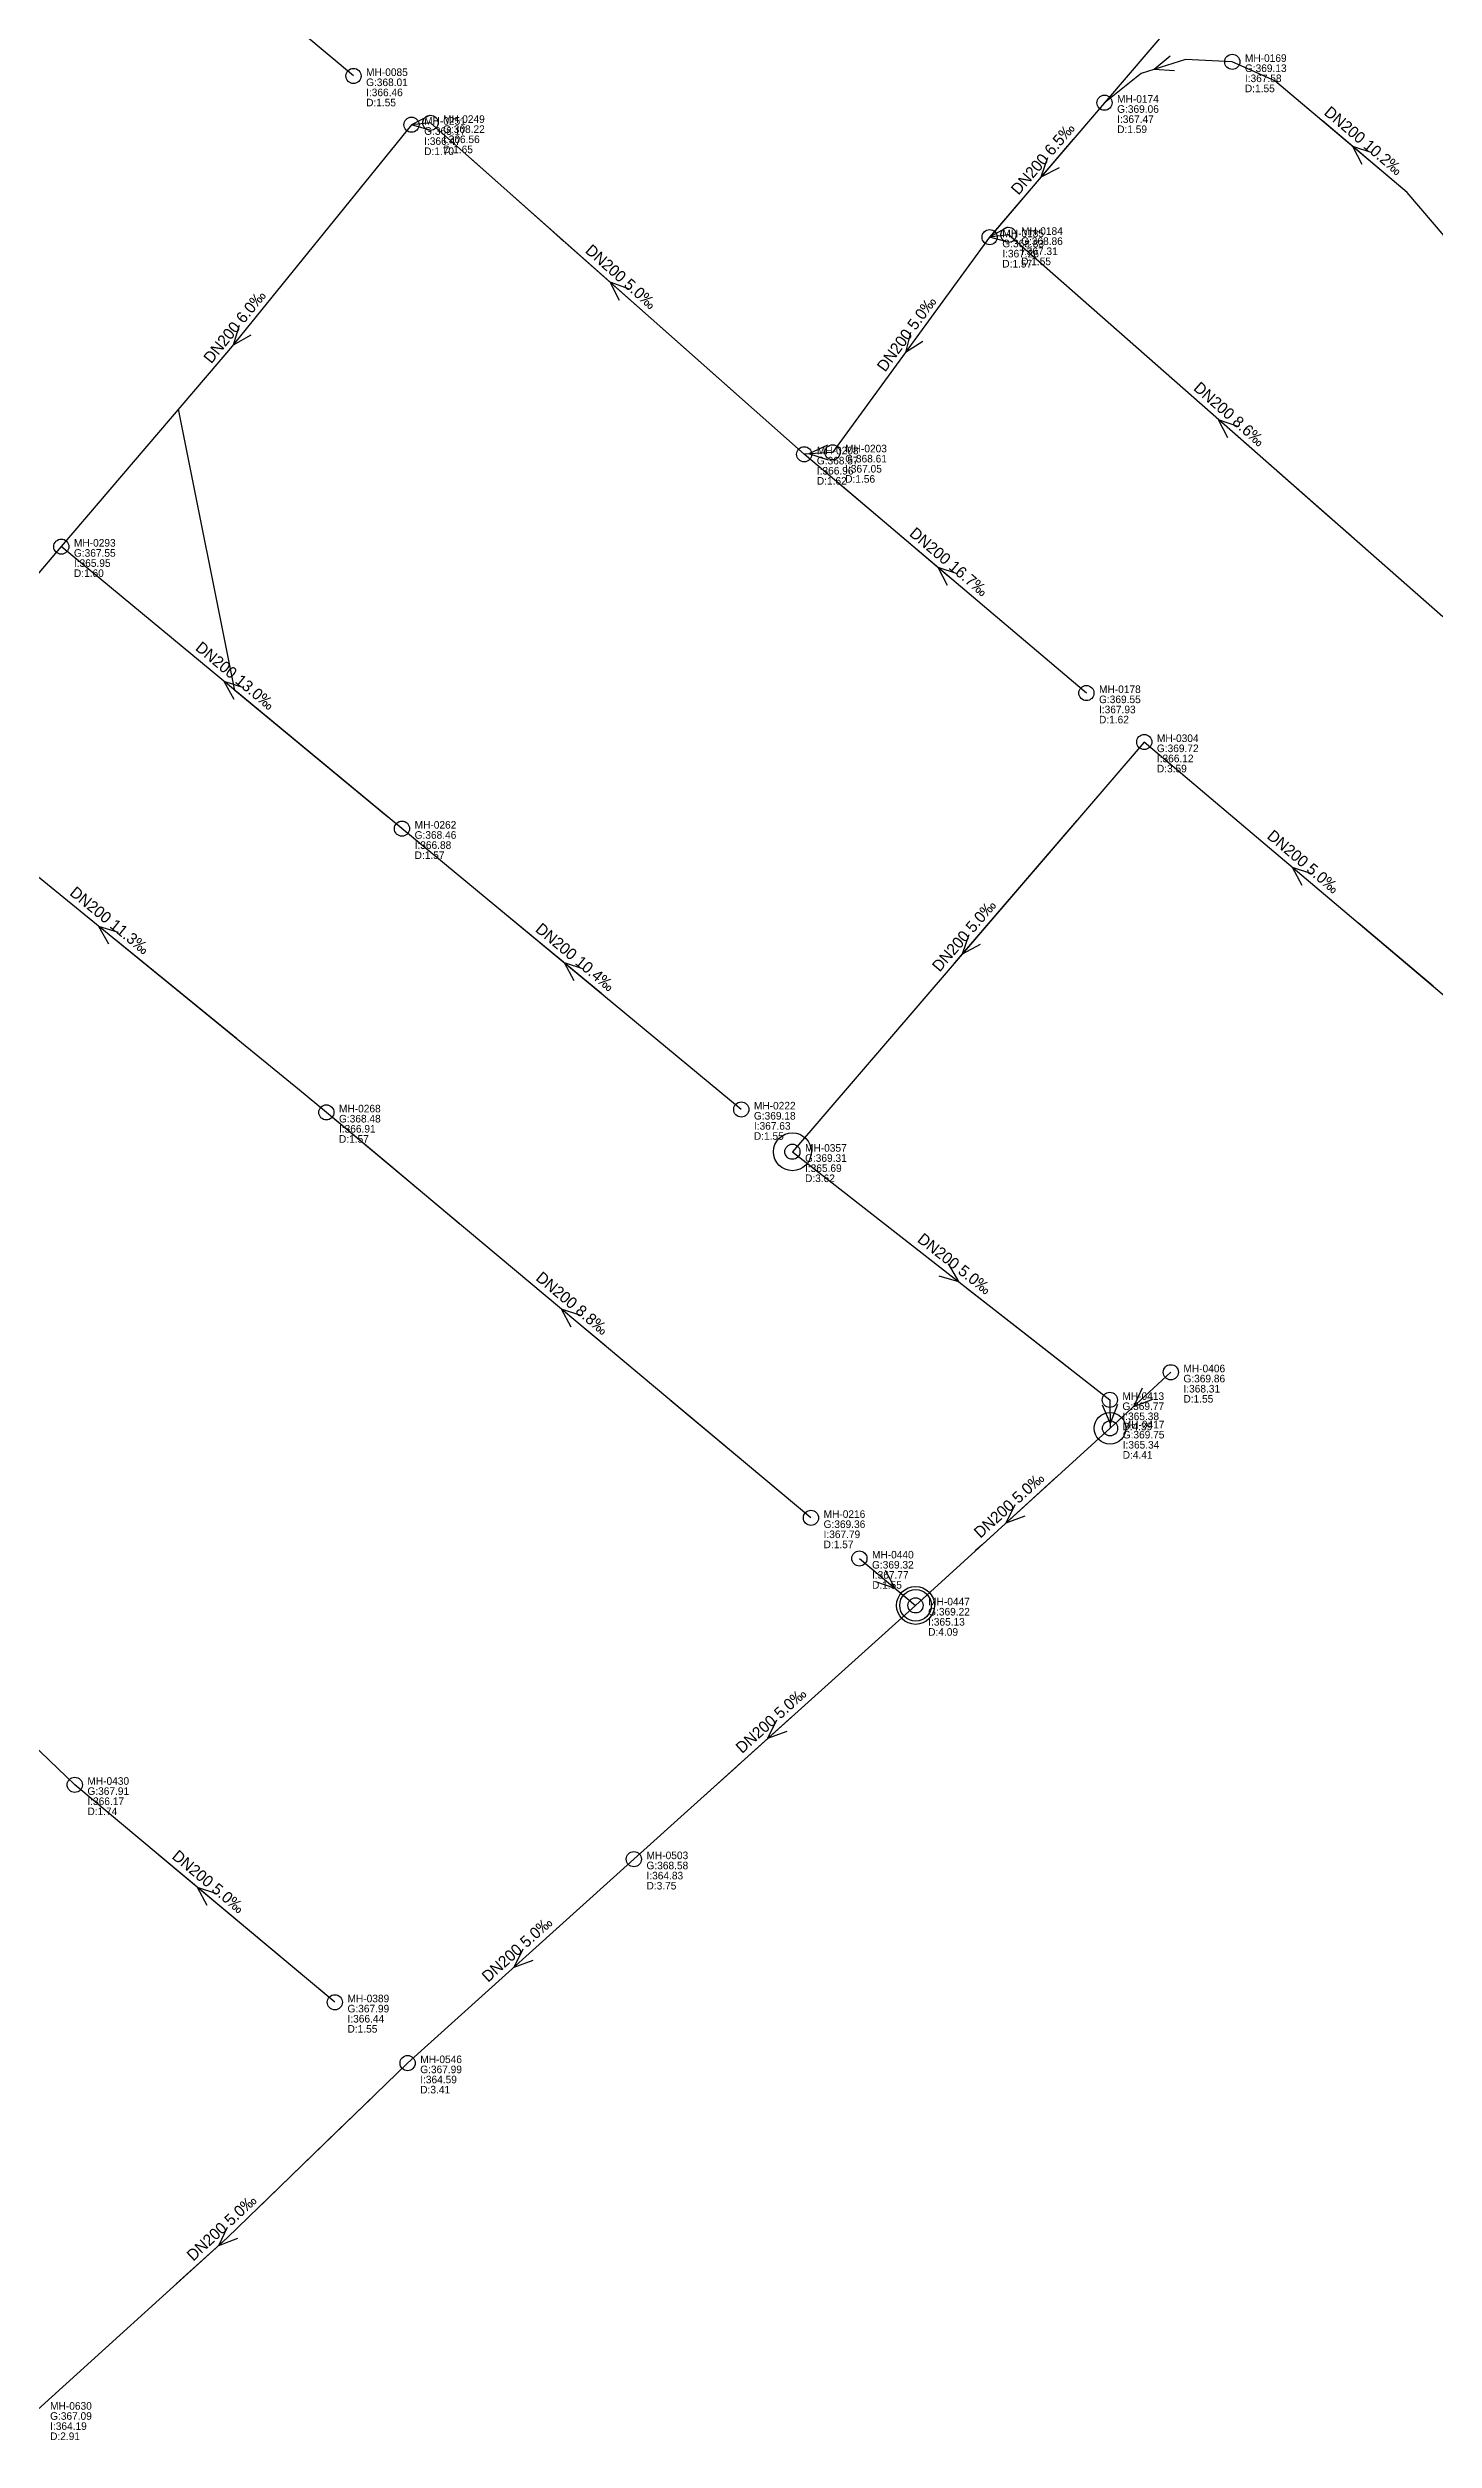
# Model space of a CAD drawing. Header units: metres. Extents: x 449901 to 451990, y 2566737 to 2570846.
# Drawn here: x 451010.6 to 451230, y 2569756.2 to 2570134.8 of the extents above; entities that cross this region are included whole.
import ezdxf
from ezdxf.enums import TextEntityAlignment as Align

# ---------------------------------------------------------------- set-up
doc = ezdxf.new("R2010")
doc.units = ezdxf.units.M
for name, color, linetype in [('SEW-DROP', 6, 'Continuous'), ('SEW-LABEL', 2, 'Continuous'), ('SEW-MH', 7, 'Continuous'), ('SEW-MH-LABEL', 8, 'Continuous'), ('SEW-PIPE-DN200', 3, 'Continuous'), ('SEW-RIDER', 8, 'Continuous'), ('SEW-SWEPT-CH', 6, 'Continuous')]:
    doc.layers.add(name, color=color, linetype=linetype)

msp = doc.modelspace()

# ---------------------------------------------------------------- linework, layer by layer
at = {"layer": 'SEW-DROP'}
for centre in [(451178.69, 2569916.33), (451147.9, 2569888.31)]:
    msp.add_circle(centre, 2.5, dxfattribs=at)
at = {"layer": 'SEW-LABEL'}
for p, q in [((451188.18, 2570133.45), (451185.69, 2570131.39)), ((451188.91, 2570131.16), (451185.69, 2570131.39)), ((451071, 2570124.11), (451068.13, 2570122.63)), ((451071.23, 2570121.72), (451068.13, 2570122.63)), ((451218.61, 2570116.33), (451217.09, 2570119.18)), ((451220.16, 2570118.17), (451217.09, 2570119.18)), ((451168.78, 2570117.39), (451167.75, 2570114.33)), ((451170.61, 2570115.83), (451167.75, 2570114.33)), ((451162.46, 2570106.39), (451159.63, 2570104.83)), ((451162.75, 2570104), (451159.63, 2570104.83)), ((451101.02, 2570094.8), (451099.58, 2570097.69)), ((451102.62, 2570096.6), (451099.58, 2570097.69)), ((451040.83, 2570090.83), (451039.88, 2570087.74)), ((451042.7, 2570089.32), (451039.88, 2570087.74)), ((451147.12, 2570089.73), (451146.32, 2570086.6)), ((451149.05, 2570088.31), (451146.32, 2570086.6)), ((451197.32, 2570073.07), (451195.86, 2570075.95)), ((451198.91, 2570074.87), (451195.86, 2570075.95)), ((451133.94, 2570071.93), (451131.03, 2570070.52)), ((451134.1, 2570069.53), (451131.03, 2570070.52)), ((451152.98, 2570049.7), (451151.46, 2570052.55)), ((451154.53, 2570051.53), (451151.46, 2570052.55)), ((451040.05, 2570031.67), (451038.5, 2570034.5)), ((451041.58, 2570033.52), (451038.5, 2570034.5)), ((451209.07, 2570002.25), (451207.55, 2570005.1)), ((451210.62, 2570004.08), (451207.55, 2570005.1)), ((451020.22, 2569992.94), (451018.65, 2569995.76)), ((451021.74, 2569994.8), (451018.65, 2569995.76)), ((451156.32, 2569994.44), (451155.28, 2569991.38)), ((451158.14, 2569992.88), (451155.28, 2569991.38)), ((451093.86, 2569987.13), (451092.32, 2569989.97)), ((451095.39, 2569988.98), (451092.32, 2569989.97)), ((451153.08, 2569942.34), (451154.71, 2569939.54)), ((451151.61, 2569940.45), (451154.71, 2569939.54)), ((451093.38, 2569932.36), (451091.85, 2569935.21)), ((451094.92, 2569934.2), (451091.85, 2569935.21)), ((451183.79, 2569922.67), (451182.4, 2569919.75)), ((451177.45, 2569920.07), (451178.69, 2569917.08)), ((451179.85, 2569920.1), (451178.69, 2569917.08)), ((451185.41, 2569920.91), (451182.4, 2569919.75)), ((451163.6, 2569904.22), (451162.19, 2569901.31)), ((451165.21, 2569902.44), (451162.19, 2569901.31)), ((451141.54, 2569892.07), (451144.61, 2569891.06)), ((451143.08, 2569893.91), (451144.61, 2569891.06)), ((451125.92, 2569870.13), (451124.49, 2569867.23)), ((451127.53, 2569868.34), (451124.49, 2569867.23)), ((451035.8, 2569840.83), (451034.26, 2569843.67)), ((451037.34, 2569842.67), (451034.26, 2569843.67)), ((451085.73, 2569833.91), (451084.3, 2569831.01)), ((451087.33, 2569832.13), (451084.3, 2569831.01)), ((451038.95, 2569789.88), (451037.57, 2569786.96)), ((451040.58, 2569788.12), (451037.57, 2569786.96))]:
    msp.add_line(p, q, dxfattribs=at)
at = {"layer": 'SEW-MH'}
for centre in [(451058.94, 2570130.34), (451198.03, 2570132.57), (451177.81, 2570126.11), (451068.13, 2570122.63), (451071.12, 2570122.92), (451159.63, 2570104.83), (451162.61, 2570105.2), (451130.28, 2570070.47), (451134.77, 2570070.78), (451012.7, 2570055.86), (451174.94, 2570032.69), (451184.1, 2570024.94), (451066.62, 2570011.23), (451054.65, 2569966.33), (451120.32, 2569966.79), (451128.41, 2569960.1), (451188.3, 2569925.2), (451178.64, 2569920.83), (451178.69, 2569916.33), (451131.35, 2569902.16), (451139.01, 2569895.74), (451147.9, 2569888.31), (451014.83, 2569859.92), (451103.32, 2569848.15), (451056, 2569825.5), (451067.51, 2569815.88)]:
    msp.add_circle(centre, 1.2, dxfattribs=at)
at = {"layer": 'SEW-PIPE-DN200'}
for points in [[(451058.94, 2570130.34), (451031.36, 2570153.48), (450989.71, 2570187.85)], [(451203.08, 2570155.7), (451177.81, 2570126.11)], [(451198.03, 2570132.57), (451198.03, 2570132.57), (451190.64, 2570132.97), (451183.59, 2570130.72), (451177.81, 2570126.11)], [(451235.59, 2570100.33), (451225.73, 2570111.89), (451204.79, 2570129.58), (451198.03, 2570132.57)], [(451068.13, 2570122.63), (451039.48, 2570087.26), (451012.7, 2570055.86)], [(451071.12, 2570122.92), (451068.13, 2570122.63)], [(451130.28, 2570070.47), (451071.12, 2570122.92)], [(451177.81, 2570126.11), (451159.63, 2570104.83)], [(451159.63, 2570104.83), (451134.77, 2570070.78)], [(451162.61, 2570105.2), (451159.63, 2570104.83)], [(451231.37, 2570044.73), (451162.61, 2570105.2)], [(451134.77, 2570070.78), (451130.28, 2570070.47)], [(451174.94, 2570032.69), (451130.28, 2570070.47)], [(451012.7, 2570055.86), (450984.93, 2570023.25)], [(451066.62, 2570011.23), (451012.7, 2570055.86)], [(451184.1, 2570024.94), (451128.41, 2569960.1)], [(451233.3, 2569983.32), (451184.1, 2570024.94)], [(451054.65, 2569966.33), (451050.42, 2569969.87), (450984.93, 2570023.25)], [(451120.32, 2569966.79), (451066.62, 2570011.23)], [(451131.35, 2569902.16), (451054.65, 2569966.33)], [(451128.41, 2569960.1), (451178.64, 2569920.83)], [(451188.3, 2569925.2), (451178.69, 2569916.33)], [(451178.64, 2569920.83), (451178.69, 2569916.33)], [(451178.69, 2569916.33), (451147.9, 2569888.31)], [(451139.01, 2569895.74), (451147.9, 2569888.31)], [(451014.83, 2569859.92), (450980.94, 2569892.44)], [(451147.9, 2569888.31), (451103.32, 2569848.15)], [(451056, 2569825.5), (451014.83, 2569859.92)], [(451103.32, 2569848.15), (451067.51, 2569815.88)], [(451067.51, 2569815.88), (451038.95, 2569788.24), (451008.93, 2569761.03)]]:
    msp.add_lwpolyline(points, dxfattribs=at)
at = {"layer": 'SEW-RIDER'}
for points in [[(451225.73, 2570111.89), (451212.31, 2570123.22)], [(451172.87, 2570120.33), (451159.88, 2570105.12)], [(451092.26, 2570104.17), (451089.95, 2570106.22), (451077.51, 2570117.26)], [(451119.97, 2570079.61), (451107.42, 2570090.74), (451092.46, 2570104)], [(451198.9, 2570073.28), (451198.07, 2570074.01), (451183.75, 2570086.61)], [(451064.34, 2570013.12), (451040.19, 2570033.11), (451031.25, 2570077.61)], [(451216.73, 2570057.6), (451213.09, 2570060.8), (451198.9, 2570073.28)], [(451153.13, 2570051.14), (451136.33, 2570065.35)], [(451173.39, 2570012.48), (451155.35, 2569991.46), (451153.85, 2569989.72)], [(451098.24, 2569985.07), (451081.29, 2569999.09)], [(451040.45, 2569978), (451027.28, 2569988.73), (451021.05, 2569993.81)], [(451229.8, 2569986.28), (451218.02, 2569996.25)], [(451075.85, 2569948.6), (451064.52, 2569958.07), (451055.88, 2569965.3)], [(451156.04, 2569938.5), (451163.13, 2569932.96), (451172.31, 2569925.78)], [(451098.95, 2569929.26), (451098.88, 2569929.33), (451093.84, 2569933.54)], [(451188.3, 2569925.2), (451188.3, 2569925.2), (451188.3, 2569925.2)], [(451131.35, 2569902.16), (451124.52, 2569907.87), (451109.18, 2569920.7)], [(451170.18, 2569908.59), (451158.45, 2569897.91), (451157.36, 2569896.92)], [(451154.47, 2569894.29), (451154.2, 2569894.04)], [(451128.42, 2569870.76), (451120.36, 2569863.5), (451120.2, 2569863.36)], [(451119.56, 2569862.78), (451113.38, 2569857.21)], [(451120.04, 2569863.21), (451119.88, 2569863.07), (451119.72, 2569862.93)], [(451056, 2569825.5), (451041.26, 2569837.82), (451028.15, 2569848.78)], [(451061.78, 2569810.34), (451056.47, 2569805.2), (451043.49, 2569792.63)], [(451038.95, 2569788.24), (451030.9, 2569780.94)]]:
    msp.add_lwpolyline(points, dxfattribs=at)
at = {"layer": 'SEW-SWEPT-CH'}
for centre in [(451128.41, 2569960.1), (451147.9, 2569888.31)]:
    msp.add_circle(centre, 3, dxfattribs=at)

# ---------------------------------------------------------------- texts
at = {"layer": 'SEW-LABEL'}
for s, rotation, p in [('DN200 10.2‰', 319.8122, (451218.24, 2570119.42)), ('DN200 6.5‰', 49.4968, (451168.72, 2570116.67)), ('DN200 5.0‰', 318.4435, (451100.7, 2570097.9)), ('DN200 6.0‰', 50.9999, (451040.82, 2570090.11)), ('DN200 5.0‰', 53.8651, (451147.2, 2570089.01)), ('DN200 8.6‰', 318.6701, (451196.99, 2570076.16)), ('DN200 16.7‰', 319.7698, (451152.61, 2570052.78)), ('DN200 13.0‰', 320.3901, (451039.66, 2570034.75)), ('DN200 5.0‰', 319.7699, (451208.7, 2570005.33)), ('DN200 11.3‰', 320.8159, (451019.81, 2569996.02)), ('DN200 5.0‰', 49.3448, (451156.25, 2569993.72)), ('DN200 10.4‰', 320.3901, (451093.47, 2569990.21)), ('DN200 5.0‰', -38.0133, (451153.53, 2569941.67)), ('DN200 8.8‰', 320.0811, (451093, 2569935.44)), ('DN200 5.0‰', 42.302, (451163.3, 2569903.52)), ('DN200 5.0‰', 42.0184, (451125.61, 2569869.43)), ('DN200 5.0‰', 320.1121, (451035.42, 2569843.91)), ('DN200 5.0‰', 42.0184, (451085.42, 2569833.22)), ('DN200 5.0‰', 42.9478, (451038.67, 2569789.18))]:
    msp.add_text(s, height=1.8, rotation=rotation, dxfattribs=at).set_placement(p, align=Align.CENTER)
at = {"layer": 'SEW-MH-LABEL'}
for s, p in [('MH-0085', (451060.94, 2570130.34)), ('G:369.13', (451200.03, 2570130.97)), ('MH-0169', (451200.03, 2570132.57)), ('I:367.58', (451200.03, 2570129.37)), ('G:368.01', (451060.94, 2570128.74)), ('D:1.55', (451060.94, 2570125.54)), ('I:366.46', (451060.94, 2570127.14)), ('MH-0174', (451179.81, 2570126.11)), ('D:1.55', (451200.03, 2570127.77)), ('MH-0251', (451070.13, 2570122.63)), ('G:368.22', (451073.12, 2570121.32)), ('MH-0249', (451073.12, 2570122.92)), ('G:369.06', (451179.81, 2570124.51)), ('D:1.59', (451179.81, 2570121.31)), ('I:367.47', (451179.81, 2570122.91)), ('G:368.17', (451070.13, 2570121.03)), ('D:1.70', (451070.13, 2570117.83)), ('I:366.47', (451070.13, 2570119.43)), ('D:1.65', (451073.12, 2570118.12)), ('I:366.56', (451073.12, 2570119.72)), ('G:368.83', (451161.63, 2570103.23)), ('MH-0185', (451161.63, 2570104.83)), ('G:368.86', (451164.61, 2570103.6)), ('MH-0184', (451164.61, 2570105.2)), ('D:1.57', (451161.63, 2570100.03)), ('I:367.26', (451161.63, 2570101.63)), ('D:1.55', (451164.61, 2570100.4)), ('I:367.31', (451164.61, 2570102)), ('G:368.57', (451132.28, 2570068.87)), ('MH-0208', (451132.28, 2570070.47)), ('G:368.61', (451136.77, 2570069.18)), ('MH-0203', (451136.77, 2570070.78)), ('D:1.62', (451132.28, 2570065.67)), ('I:366.96', (451132.28, 2570067.27)), ('D:1.56', (451136.77, 2570065.98)), ('I:367.05', (451136.77, 2570067.58)), ('G:367.55', (451014.7, 2570054.26)), ('MH-0293', (451014.7, 2570055.86)), ('D:1.60', (451014.7, 2570051.06)), ('I:365.95', (451014.7, 2570052.66)), ('G:369.55', (451176.94, 2570031.09)), ('MH-0178', (451176.94, 2570032.69)), ('D:1.62', (451176.94, 2570027.89)), ('I:367.93', (451176.94, 2570029.49)), ('G:369.72', (451186.1, 2570023.34)), ('MH-0304', (451186.1, 2570024.94)), ('D:3.59', (451186.1, 2570020.14)), ('I:366.12', (451186.1, 2570021.74)), ('G:368.46', (451068.62, 2570009.63)), ('MH-0262', (451068.62, 2570011.23)), ('I:366.88', (451068.62, 2570008.03)), ('D:1.57', (451068.62, 2570006.43)), ('MH-0268', (451056.65, 2569966.33)), ('MH-0222', (451122.32, 2569966.79)), ('G:368.48', (451056.65, 2569964.73)), ('I:366.91', (451056.65, 2569963.13)), ('G:369.18', (451122.32, 2569965.19)), ('I:367.63', (451122.32, 2569963.59)), ('D:1.57', (451056.65, 2569961.53)), ('D:1.55', (451122.32, 2569961.99)), ('G:369.31', (451130.41, 2569958.5)), ('MH-0357', (451130.41, 2569960.1)), ('D:3.62', (451130.41, 2569955.3)), ('I:365.69', (451130.41, 2569956.9)), ('MH-0406', (451190.3, 2569925.2)), ('MH-0413', (451180.64, 2569920.83)), ('G:369.86', (451190.3, 2569923.6)), ('I:368.31', (451190.3, 2569922)), ('G:369.77', (451180.64, 2569919.23)), ('I:365.38', (451180.64, 2569917.63)), ('D:1.55', (451190.3, 2569920.4)), ('G:369.75', (451180.69, 2569914.73)), ('D:4.39', (451180.64, 2569916.03)), ('MH-0417', (451180.69, 2569916.33)), ('I:365.34', (451180.69, 2569913.13)), ('D:4.41', (451180.69, 2569911.53)), ('MH-0216', (451133.35, 2569902.16)), ('G:369.36', (451133.35, 2569900.56)), ('I:367.79', (451133.35, 2569898.96)), ('D:1.57', (451133.35, 2569897.36)), ('G:369.32', (451141.01, 2569894.14)), ('MH-0440', (451141.01, 2569895.74)), ('D:1.55', (451141.01, 2569890.94)), ('I:367.77', (451141.01, 2569892.54)), ('G:369.22', (451149.9, 2569886.71)), ('MH-0447', (451149.9, 2569888.31)), ('D:4.09', (451149.9, 2569883.51)), ('I:365.13', (451149.9, 2569885.11)), ('G:367.91', (451016.83, 2569858.32)), ('MH-0430', (451016.83, 2569859.92)), ('I:366.17', (451016.83, 2569856.72)), ('D:1.74', (451016.83, 2569855.12)), ('G:368.58', (451105.32, 2569846.55)), ('MH-0503', (451105.32, 2569848.15)), ('I:364.83', (451105.32, 2569844.95)), ('D:3.75', (451105.32, 2569843.35)), ('G:367.99', (451058, 2569823.9)), ('MH-0389', (451058, 2569825.5)), ('I:366.44', (451058, 2569822.3)), ('D:1.55', (451058, 2569820.7)), ('MH-0546', (451069.51, 2569815.88)), ('G:367.99', (451069.51, 2569814.28)), ('D:3.41', (451069.51, 2569811.08)), ('I:364.59', (451069.51, 2569812.68)), ('G:367.09', (451010.93, 2569759.43)), ('MH-0630', (451010.93, 2569761.03)), ('D:2.91', (451010.93, 2569756.23)), ('I:364.19', (451010.93, 2569757.83))]:
    msp.add_text(s, height=1.2, dxfattribs=at).set_placement(p)

doc.saveas('drawing.dxf')
